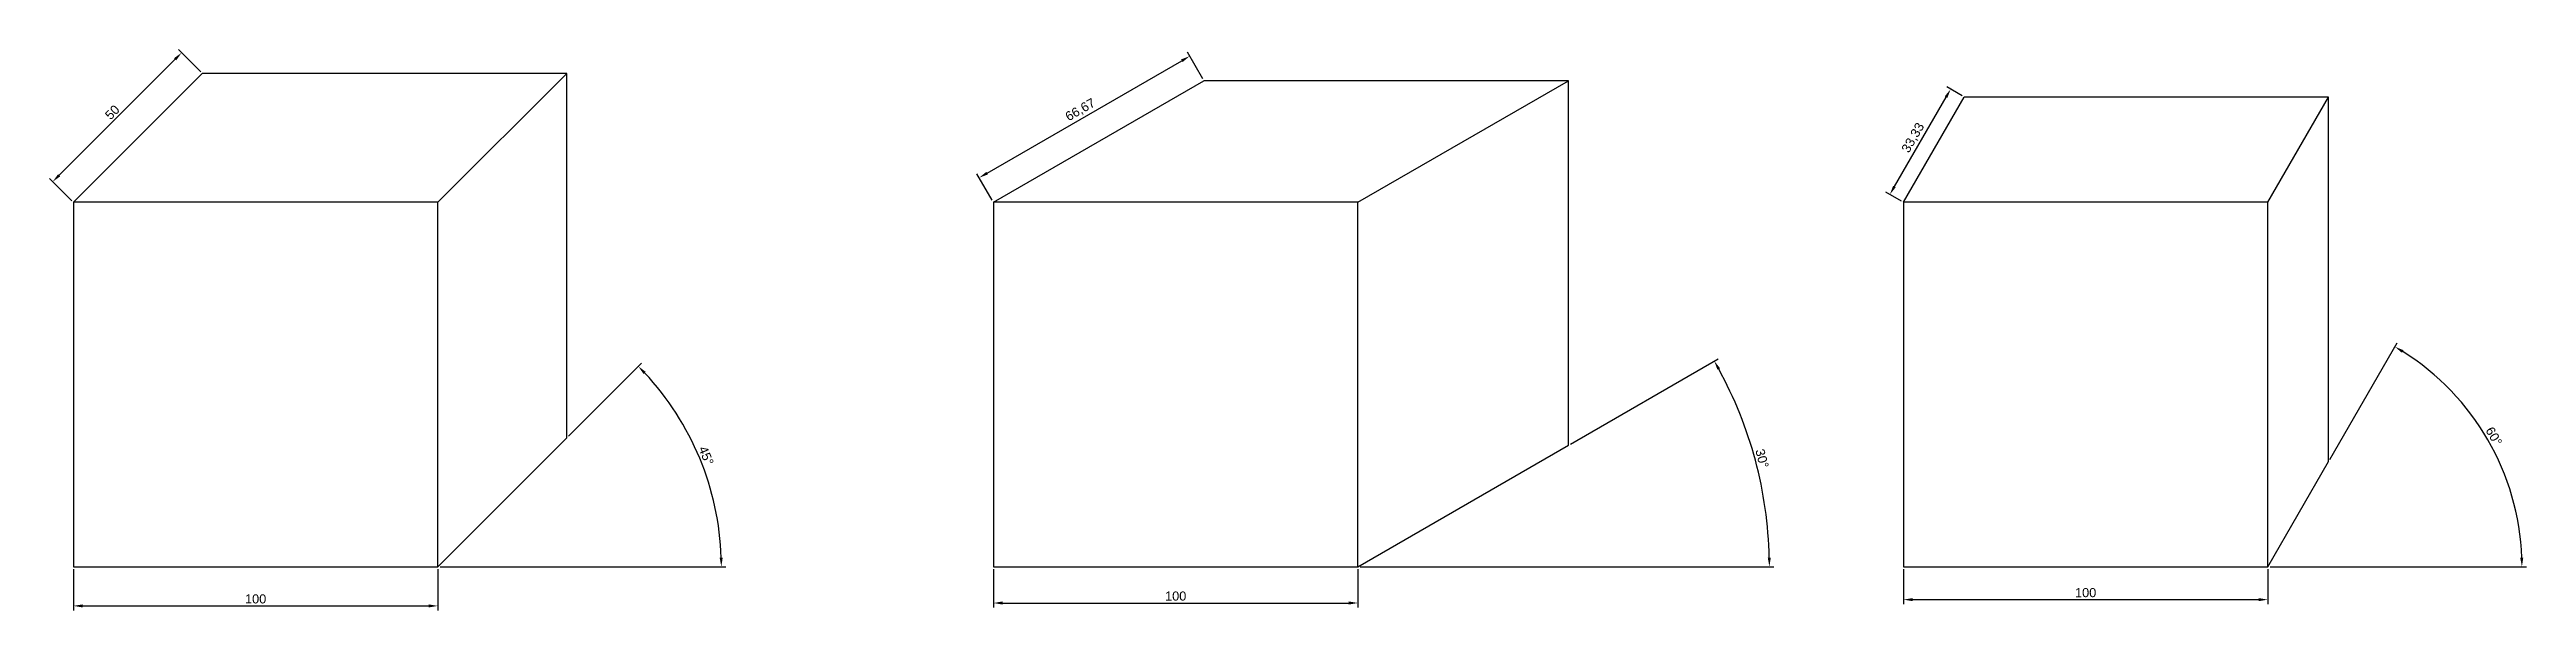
# Model space of a CAD drawing. Header units: millimetres. Extents: x 2491 to 3171, y 1738 to 1892.
import ezdxf

# ---------------------------------------------------------------- set-up
doc = ezdxf.new("R2010")
doc.units = ezdxf.units.MM
doc.layers.add('cotagem', color=2, linetype='Continuous')
doc.styles.get("Standard").update_dxf_attribs({"font": 'arial.ttf'})
doc.dimstyles.new('ISO-25', dxfattribs={"dimtxt": 2.5, "dimasz": 2.5, "dimexe": 1.25, "dimexo": 0.625, "dimtad": 1, "dimtxsty": 'Standard', "dimcen": 2.5, "dimadec": 0, "dimazin": 0, "dimtfac": 1, "dimtmove": 0, "dimatfit": 3, "dimfxl": 1, "dimarcsym": 0})

# ---------------------------------------------------------------- blocks, each defined once
blk = doc.blocks.new('*D3')
at = {"layer": 'cotagem', "color": 0, "lineweight": -2, "transparency": 16777216}
for p, q in [((2497.74, 1749.14), (2497.74, 1737.79)), ((2597.74, 1749.14), (2597.74, 1737.79)), ((2500.24, 1739.04), (2595.24, 1739.04))]:
    blk.add_line(p, q, dxfattribs=at)
at = {"layer": 'cotagem', "color": 0, "transparency": 16777216}
for points in [[(2500.24, 1739.45), (2500.24, 1738.62), (2497.74, 1739.04)], [(2595.24, 1739.45), (2595.24, 1738.62), (2597.74, 1739.04)]]:
    blk.add_solid(points, dxfattribs=at)
at = {"layer": 'Defpoints', "color": 0, "transparency": 16777216}
for p in [(2497.74, 1749.77), (2597.74, 1749.77), (2597.74, 1739.04)]:
    blk.add_point(p, dxfattribs=at)
at = {"layer": 'cotagem', "color": 0, "transparency": 16777216, "insert": (2547.74, 1740.94), "char_height": 2.5, "attachment_point": 5}
blk.add_mtext('100', dxfattribs=at)
blk = doc.blocks.new('*D5')
at = {"layer": 'cotagem', "color": 0, "lineweight": -2, "transparency": 16777216}
for p, q in [((2532.66, 1885.56), (2526.55, 1891.67)), ((2493.85, 1857.2), (2525.67, 1889.02)), ((2497.3, 1850.21), (2491.19, 1856.31))]:
    blk.add_line(p, q, dxfattribs=at)
at = {"layer": 'cotagem', "color": 0, "transparency": 16777216}
for points in [[(2525.37, 1889.31), (2525.96, 1888.72), (2527.43, 1890.79)], [(2493.55, 1857.49), (2494.14, 1856.9), (2492.08, 1855.43)]]:
    blk.add_solid(points, dxfattribs=at)
at = {"layer": 'Defpoints', "color": 0, "transparency": 16777216}
for p in [(2527.43, 1890.79), (2533.1, 1885.12), (2497.74, 1849.77)]:
    blk.add_point(p, dxfattribs=at)
at = {"layer": 'cotagem', "color": 0, "transparency": 16777216, "insert": (2508.41, 1874.45), "char_height": 2.5, "attachment_point": 5, "rotation": 45}
blk.add_mtext('50', dxfattribs=at)
blk = doc.blocks.new('*D6')
at = {"layer": 'cotagem', "color": 0, "lineweight": -2, "transparency": 16777216}
for p, q in [((2908.45, 1783.41), (2949.02, 1806.83)), ((2850.8, 1749.77), (2964.31, 1749.77))]:
    blk.add_line(p, q, dxfattribs=at)
blk.add_arc((2850.17, 1749.77), 112.89, 1.26889, 28.73111, dxfattribs=at)
at = {"layer": 'cotagem', "color": 0, "transparency": 16777216}
for points in [[(2948.8, 1803.83), (2949.53, 1804.24), (2947.94, 1806.21)], [(2963.45, 1752.27), (2962.62, 1752.26), (2963.06, 1749.77)]]:
    blk.add_solid(points, dxfattribs=at)
at = {"layer": 'Defpoints', "color": 0, "transparency": 16777216}
for p in [(2907.91, 1783.1), (2961.35, 1769.37), (2750.17, 1749.77), (2850.17, 1749.77), (2850.17, 1749.77)]:
    blk.add_point(p, dxfattribs=at)
at = {"layer": 'cotagem', "color": 0, "transparency": 16777216, "insert": (2961.05, 1779.48), "char_height": 2.5, "attachment_point": 5, "rotation": 285}
blk.add_mtext('30°', dxfattribs=at)
blk = doc.blocks.new('*D7')
at = {"layer": 'cotagem', "color": 0, "lineweight": -2, "transparency": 16777216}
for p, q in [((2633.54, 1785.56), (2653.62, 1805.64)), ((2598.37, 1749.77), (2676.76, 1749.77))]:
    blk.add_line(p, q, dxfattribs=at)
blk.add_arc((2597.74, 1749.77), 77.77, 1.84201, 43.15799, dxfattribs=at)
at = {"layer": 'cotagem', "color": 0, "transparency": 16777216}
for points in [[(2654.17, 1802.67), (2654.77, 1803.25), (2652.73, 1804.75)], [(2675.89, 1752.27), (2675.05, 1752.26), (2675.51, 1749.77)]]:
    blk.add_solid(points, dxfattribs=at)
at = {"layer": 'Defpoints', "color": 0, "transparency": 16777216}
for p in [(2633.1, 1785.12), (2672.86, 1769.89), (2497.74, 1749.77), (2597.74, 1749.77), (2597.74, 1749.77)]:
    blk.add_point(p, dxfattribs=at)
at = {"layer": 'cotagem', "color": 0, "transparency": 16777216, "insert": (2671.34, 1780.25), "char_height": 2.5, "attachment_point": 5, "rotation": 292.5}
blk.add_mtext('45°', dxfattribs=at)
blk = doc.blocks.new('*D8')
at = {"layer": 'cotagem', "color": 0, "lineweight": -2, "transparency": 16777216}
for p, q in [((2807.6, 1883.64), (2803.39, 1890.93)), ((2748.44, 1857.77), (2801.85, 1888.6)), ((2749.86, 1850.31), (2745.65, 1857.6))]:
    blk.add_line(p, q, dxfattribs=at)
at = {"layer": 'cotagem', "color": 0, "transparency": 16777216}
for points in [[(2801.64, 1888.96), (2802.06, 1888.24), (2804.01, 1889.85)], [(2748.23, 1858.13), (2748.65, 1857.4), (2746.28, 1856.52)]]:
    blk.add_solid(points, dxfattribs=at)
at = {"layer": 'Defpoints', "color": 0, "transparency": 16777216}
for p in [(2804.01, 1889.85), (2807.91, 1883.1), (2750.17, 1849.77)]:
    blk.add_point(p, dxfattribs=at)
at = {"layer": 'cotagem', "color": 0, "transparency": 16777216, "insert": (2774.08, 1875.02), "char_height": 2.5, "attachment_point": 5, "rotation": 30}
blk.add_mtext('66,67', dxfattribs=at)
blk = doc.blocks.new('*D9')
at = {"layer": 'cotagem', "color": 0, "lineweight": -2, "transparency": 16777216}
for p, q in [((2750.17, 1749.14), (2750.17, 1738.58)), ((2850.17, 1749.14), (2850.17, 1738.58)), ((2752.67, 1739.83), (2847.67, 1739.83))]:
    blk.add_line(p, q, dxfattribs=at)
at = {"layer": 'cotagem', "color": 0, "transparency": 16777216}
for points in [[(2752.67, 1740.25), (2752.67, 1739.41), (2750.17, 1739.83)], [(2847.67, 1740.25), (2847.67, 1739.41), (2850.17, 1739.83)]]:
    blk.add_solid(points, dxfattribs=at)
at = {"layer": 'Defpoints', "color": 0, "transparency": 16777216}
for p in [(2750.17, 1749.77), (2850.17, 1749.77), (2850.17, 1739.83)]:
    blk.add_point(p, dxfattribs=at)
at = {"layer": 'cotagem', "color": 0, "transparency": 16777216, "insert": (2800.17, 1741.73), "char_height": 2.5, "attachment_point": 5}
blk.add_mtext('100', dxfattribs=at)
blk = doc.blocks.new('*D10')
at = {"layer": 'cotagem', "color": 0, "lineweight": -2, "transparency": 16777216}
for p, q in [((2999.83, 1749.14), (2999.83, 1739.51)), ((3099.83, 1749.14), (3099.83, 1739.51)), ((3002.33, 1740.76), (3097.33, 1740.76))]:
    blk.add_line(p, q, dxfattribs=at)
at = {"layer": 'cotagem', "color": 0, "transparency": 16777216}
for points in [[(3002.33, 1741.17), (3002.33, 1740.34), (2999.83, 1740.76)], [(3097.33, 1741.17), (3097.33, 1740.34), (3099.83, 1740.76)]]:
    blk.add_solid(points, dxfattribs=at)
at = {"layer": 'Defpoints', "color": 0, "transparency": 16777216}
for p in [(2999.83, 1749.77), (3099.83, 1749.77), (3099.83, 1740.76)]:
    blk.add_point(p, dxfattribs=at)
at = {"layer": 'cotagem', "color": 0, "transparency": 16777216, "insert": (3049.83, 1742.66), "char_height": 2.5, "attachment_point": 5}
blk.add_mtext('100', dxfattribs=at)
blk = doc.blocks.new('*D11')
at = {"layer": 'cotagem', "color": 0, "lineweight": -2, "transparency": 16777216}
for p, q in [((2997.36, 1854.07), (3011.53, 1878.61)), ((3015.95, 1878.95), (3011.7, 1881.4)), ((2999.28, 1850.08), (2995.03, 1852.53))]:
    blk.add_line(p, q, dxfattribs=at)
at = {"layer": 'cotagem', "color": 0, "transparency": 16777216}
for points in [[(3011.17, 1878.82), (3011.89, 1878.4), (3012.78, 1880.78)], [(2997, 1854.28), (2997.72, 1853.87), (2996.11, 1851.91)]]:
    blk.add_solid(points, dxfattribs=at)
at = {"layer": 'Defpoints', "color": 0, "transparency": 16777216}
for p in [(3012.78, 1880.78), (3016.49, 1878.63), (2999.83, 1849.77)]:
    blk.add_point(p, dxfattribs=at)
at = {"layer": 'cotagem', "color": 0, "transparency": 16777216, "insert": (3002.6, 1867.41), "char_height": 2.5, "attachment_point": 5, "rotation": 60}
blk.add_mtext('33,33', dxfattribs=at)
blk = doc.blocks.new('*D12')
at = {"layer": 'cotagem', "color": 0, "lineweight": -2, "transparency": 16777216}
for p, q in [((3116.8, 1779.17), (3135.3, 1811.21)), ((3100.45, 1749.77), (3170.78, 1749.77))]:
    blk.add_line(p, q, dxfattribs=at)
blk.add_arc((3099.83, 1749.77), 69.7, 2.05521, 57.94479, dxfattribs=at)
at = {"layer": 'cotagem', "color": 0, "transparency": 16777216}
for points in [[(3136.6, 1808.48), (3137.03, 1809.2), (3134.68, 1810.13)], [(3169.9, 1752.27), (3169.06, 1752.26), (3169.53, 1749.77)]]:
    blk.add_solid(points, dxfattribs=at)
at = {"layer": 'Defpoints', "color": 0, "transparency": 16777216}
for p in [(3116.49, 1778.63), (3165.32, 1773.6), (2999.83, 1749.77), (3099.83, 1749.77), (3099.83, 1749.77)]:
    blk.add_point(p, dxfattribs=at)
at = {"layer": 'cotagem', "color": 0, "transparency": 16777216, "insert": (3161.83, 1785.57), "char_height": 2.5, "attachment_point": 5, "rotation": 300}
blk.add_mtext('60°', dxfattribs=at)

msp = doc.modelspace()

# ---------------------------------------------------------------- linework, layer by layer
for p, q in [((2497.743, 1849.766), (2533.099, 1885.121)), ((2633.099, 1885.121), (2533.099, 1885.121)), ((2597.743, 1849.766), (2633.099, 1885.121)), ((2633.099, 1785.121), (2633.099, 1885.121)), ((2750.175, 1849.766), (2807.91, 1883.099)), ((2907.91, 1883.099), (2807.91, 1883.099)), ((2850.175, 1849.766), (2907.91, 1883.099)), ((2907.91, 1783.099), (2907.91, 1883.099)), ((2999.826, 1849.766), (3016.492, 1878.633)), ((3116.492, 1878.633), (3016.492, 1878.633)), ((3099.826, 1849.766), (3116.492, 1878.633)), ((3116.492, 1778.633), (3116.492, 1878.633)), ((2597.743, 1849.766), (2497.743, 1849.766)), ((2497.743, 1849.766), (2497.743, 1749.766)), ((2597.743, 1749.766), (2597.743, 1849.766)), ((2850.175, 1849.766), (2750.175, 1849.766)), ((2750.175, 1849.766), (2750.175, 1749.766)), ((2850.175, 1749.766), (2850.175, 1849.766)), ((3099.826, 1849.766), (2999.826, 1849.766)), ((2999.826, 1849.766), (2999.826, 1749.766)), ((3099.826, 1749.766), (3099.826, 1849.766)), ((2597.743, 1749.766), (2633.099, 1785.121)), ((2850.175, 1749.766), (2907.91, 1783.099)), ((3099.826, 1749.766), (3116.492, 1778.633)), ((2497.743, 1749.766), (2597.743, 1749.766)), ((2750.175, 1749.766), (2850.175, 1749.766)), ((2999.826, 1749.766), (3099.826, 1749.766))]:
    msp.add_line(p, q)

# ---------------------------------------------------------------- dimensions: what is measured, and where the dimension line sits
at = {"layer": 'cotagem'}
for p1, p2, distance, picture, middle in [((2497.743, 1849.766), (2533.099, 1885.121), 8.012, '*D5', (2508.411, 1874.453)), ((2750.175, 1849.766), (2807.91, 1883.099), 7.794, '*D8', (2774.081, 1875.025)), ((2999.826, 1849.766), (3016.492, 1878.633), 4.286, '*D11', (3002.605, 1867.406))]:
    dim = msp.add_aligned_dim(p1=p1, p2=p2, distance=distance, dimstyle='ISO-25', dxfattribs=at)
    dim.commit()
    dim.dimension.update_dxf_attribs({"geometry": picture, "text_midpoint": middle})
for base, line1, line2, picture, middle in [((3165.322, 1773.604), ((3099.826, 1749.766), (3116.492, 1778.633)), ((2999.826, 1749.766), (3099.826, 1749.766)), '*D12', (3161.834, 1785.566)), ((2672.859, 1769.893), ((2597.743, 1749.766), (2633.099, 1785.121)), ((2497.743, 1749.766), (2597.743, 1749.766)), '*D7', (2671.341, 1780.251)), ((2961.348, 1769.368), ((2850.175, 1749.766), (2907.91, 1783.099)), ((2750.175, 1749.766), (2850.175, 1749.766)), '*D6', (2961.053, 1779.475))]:
    dim = msp.add_angular_dim_2l(base=base, line1=line1, line2=line2, dimstyle='ISO-25', dxfattribs=at)
    dim.commit()
    dim.dimension.update_dxf_attribs({"geometry": picture, "text_midpoint": middle})
for base, p1, p2, picture, middle in [((2597.743, 1739.038), (2497.743, 1749.766), (2597.743, 1749.766), '*D3', (2547.743, 1740.939)), ((2850.175, 1739.829), (2750.175, 1749.766), (2850.175, 1749.766), '*D9', (2800.175, 1741.731)), ((3099.826, 1740.755), (2999.826, 1749.766), (3099.826, 1749.766), '*D10', (3049.826, 1742.657))]:
    dim = msp.add_linear_dim(base=base, p1=p1, p2=p2, dimstyle='ISO-25', dxfattribs=at)
    dim.commit()
    dim.dimension.update_dxf_attribs({"geometry": picture, "text_midpoint": middle})

doc.saveas('drawing.dxf')
